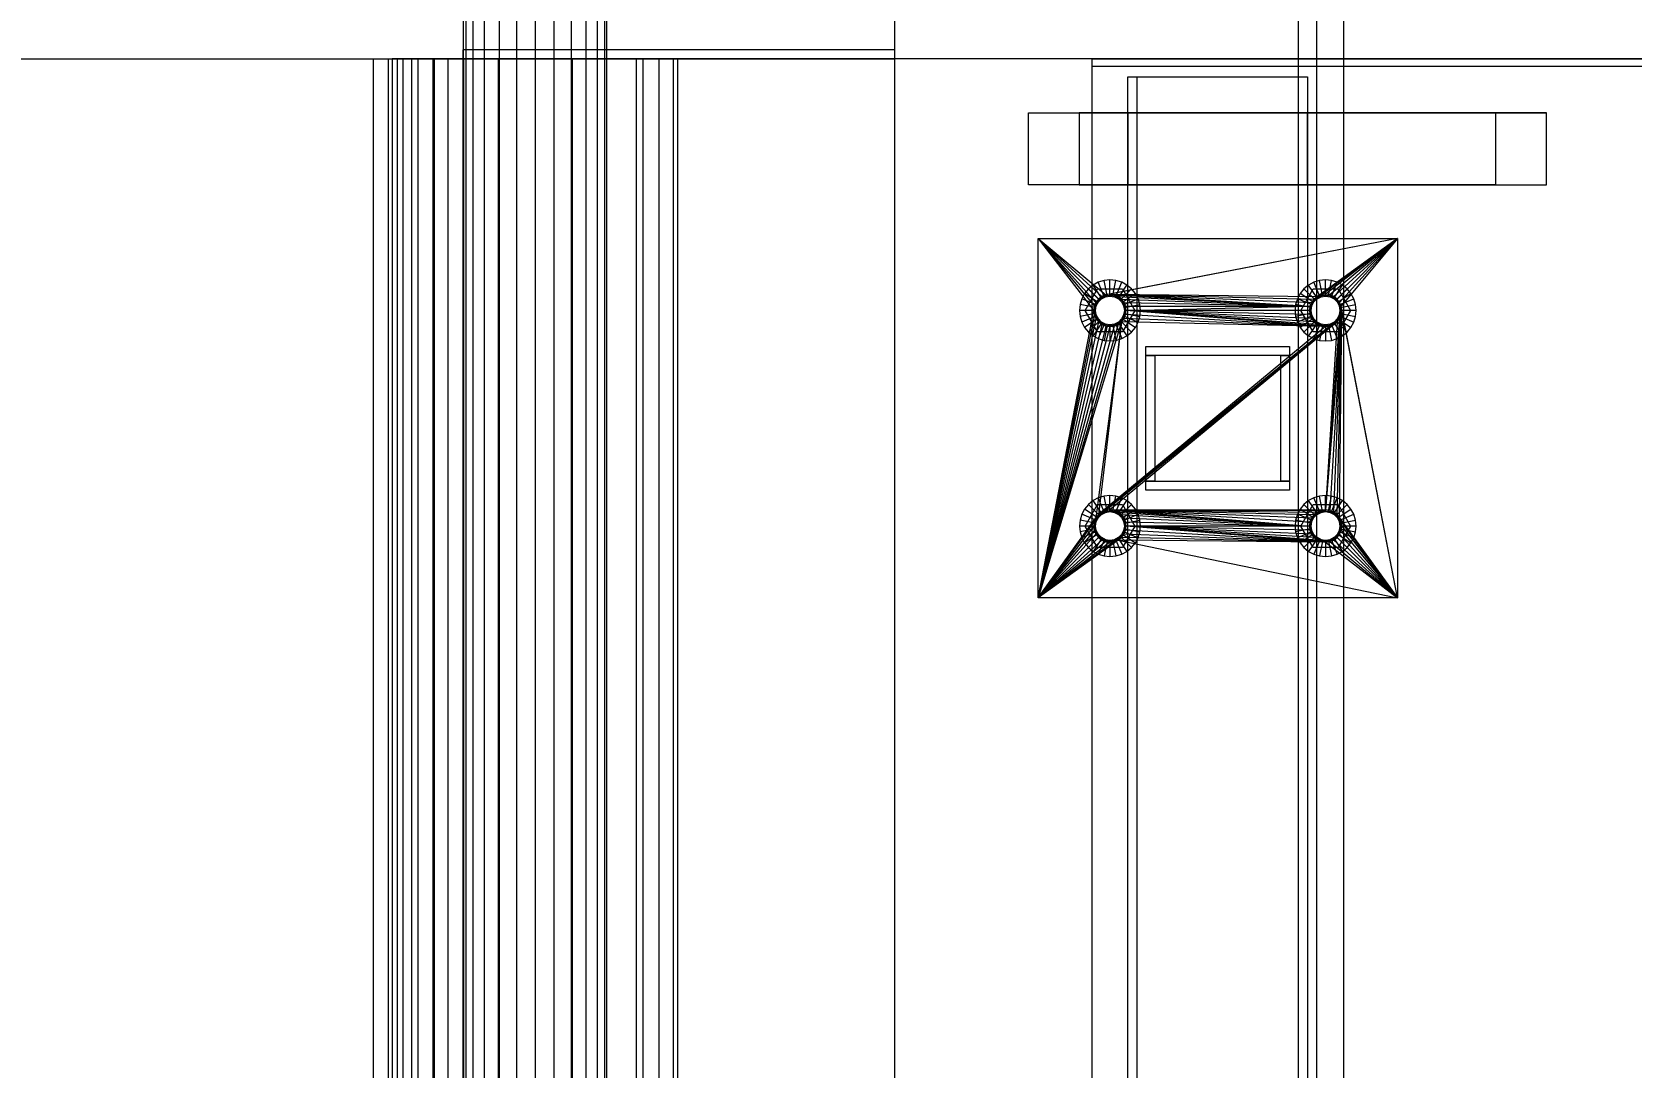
# Model space of a CAD drawing. Header units: millimetres. Extents: x -191664 to 191490, y -197311 to 10263.
# Drawn here: x 20375 to 21265, y -130011 to -129435 of the extents above; entities that cross this region are included whole.
import ezdxf

# ---------------------------------------------------------------- set-up
doc = ezdxf.new("R2010")
doc.units = ezdxf.units.MM
doc.layers.add('DET_secador_superior', color=7, linetype='Continuous', lineweight=0)
doc.layers.add('R15_COTAS_TRANSPORTE_P', color=1, linetype='Continuous', lineweight=0)
doc.dimstyles.new('PLANTA_20', dxfattribs={"dimtxt": 50, "dimasz": 30, "dimexe": 30, "dimexo": 16, "dimgap": 20, "dimtad": 1, "dimtih": 1, "dimtoh": 1, "dimdec": 1, "dimzin": 0, "dimdsep": 46, "dimcen": 0.09, "dimadec": 0, "dimazin": 0, "dimtfac": 1, "dimtdec": 4, "dimtofl": 0, "dimtmove": 0, "dimatfit": 3, "dimfxl": 1, "dimtolj": 1, "dimtzin": 0, "dimarcsym": 0})

# ---------------------------------------------------------------- blocks, each defined once
blk = doc.blocks.new('*D133')
at = {"layer": 'Defpoints', "color": 0, "transparency": 16777216}
for p in [(439.69, -194147.98), (217.89, -194406.09), (-500, -194490), (-500, -194490), (500, -194490)]:
    blk.add_point(p, dxfattribs=at)
at = {"layer": 'R15_COTAS_TRANSPORTE_P', "color": 0, "lineweight": -2, "transparency": 16777216}
blk.add_arc((-500, -194490), 722.77, 2.37834, 17.62166, dxfattribs=at)
at = {"layer": 'R15_COTAS_TRANSPORTE_P', "color": 0, "transparency": 16777216}
for points in [[(184.12, -194272.81), (193.59, -194269.58), (179.18, -194242.8)], [(227.15, -194459.9), (217.15, -194460.11), (222.77, -194490)]]:
    blk.add_solid(points, dxfattribs=at)

msp = doc.modelspace()

# ---------------------------------------------------------------- linework, layer by layer
at = {"layer": 'DET_secador_superior', "color": 9, "true_color": 0xb8c6c1}
for p, q in [((20854.71, -129300), (20854.71, -132100)), ((21079.71, -132075), (21079.71, -129325)), ((21079.71, -129450), (21079.71, -129325)), ((21089.71, -129325), (21089.71, -132075)), ((21104.71, -129325), (21104.71, -132075)), ((21104.71, -129325), (21104.71, -129450)), ((21104.71, -129450), (21079.71, -129450))]:
    msp.add_line(p, q, dxfattribs=at)
at = {"layer": 'DET_secador_superior', "color": 253, "true_color": 0xa4b0b5}
for p, q in [((20614.71, -129340), (20614.71, -132060)), ((20616.08, -129340), (20616.08, -132060)), ((20620.07, -129340), (20620.07, -132060)), ((20626.43, -129340), (20626.43, -132060)), ((20634.71, -129340), (20634.71, -132060)), ((20644.36, -129340), (20644.36, -132060)), ((20654.71, -129340), (20654.71, -132060)), ((20665.06, -129340), (20665.06, -132060)), ((20674.71, -129340), (20674.71, -132060)), ((20683, -129340), (20683, -132060)), ((20689.35, -129340), (20689.35, -132060)), ((20693.35, -129340), (20693.35, -132060)), ((20694.71, -132060), (20694.71, -129340)), ((20577.92, -129450), (20575.21, -129450)), ((20575.21, -129450), (20575.21, -131950)), ((20585.86, -129450), (20577.92, -129450)), ((20577.92, -129450), (20577.92, -131950)), ((20598.5, -129450), (20585.86, -129450)), ((20585.86, -129450), (20585.86, -131950)), ((20614.96, -129450), (20598.5, -129450)), ((20598.5, -129450), (20598.5, -131950)), ((20634.14, -129450), (20614.96, -129450)), ((20614.96, -129450), (20614.96, -131950)), ((20654.71, -129450), (20634.14, -129450)), ((20634.14, -129450), (20634.14, -131950)), ((20675.29, -129450), (20654.71, -129450)), ((20694.46, -129450), (20675.29, -129450)), ((20675.29, -129450), (20675.29, -131950)), ((20710.93, -129450), (20694.46, -129450)), ((20694.46, -129450), (20694.46, -131950)), ((20723.56, -129450), (20710.93, -129450)), ((20710.93, -129450), (20710.93, -131950)), ((20731.5, -129450), (20723.56, -129450)), ((20723.56, -129450), (20723.56, -131950)), ((20731.5, -129450), (20734.21, -129450)), ((20731.5, -129450), (20731.5, -131950)), ((20734.21, -131950), (20734.21, -129450))]:
    msp.add_line(p, q, dxfattribs=at)
at = {"layer": 'DET_secador_superior', "color": 252, "true_color": 0x7d929c}
for p, q in [((21079.71, -129450), (21079.71, -129425)), ((21104.71, -129425), (21104.71, -129450))]:
    msp.add_line(p, q, dxfattribs=at)
at = {"layer": 'DET_secador_superior', "color": 8, "true_color": 0x727f77}
for p, q in [((1554.71, -129450), (20654.71, -129450)), ((20654.71, -129450), (20654.71, -131950))]:
    msp.add_line(p, q, dxfattribs=at)
at = {"layer": 'DET_secador_superior', "color": 9, "true_color": 0xc7cdbf}
for p, q in [((20564.71, -131950), (20564.71, -129450)), ((20564.71, -129450), (20573.05, -129450)), ((20573.05, -131950), (20573.05, -129450)), ((20573.05, -129450), (20581.38, -129450)), ((20581.38, -131950), (20581.38, -129450)), ((20581.38, -129450), (20589.71, -129450)), ((20589.71, -131950), (20589.71, -129450)), ((20589.71, -129450), (20598.05, -129450)), ((20598.05, -131950), (20598.05, -129450)), ((20598.05, -129450), (20606.38, -129450)), ((20606.38, -131950), (20606.38, -129450)), ((20606.38, -129450), (20614.71, -129450))]:
    msp.add_line(p, q, dxfattribs=at)
at = {"layer": 'DET_secador_superior', "color": 253, "true_color": 0xa8b3b5}
for p, q in [((20854.71, -129445), (20614.71, -129445)), ((20614.71, -129450), (20614.71, -129445)), ((20614.71, -131950), (20614.71, -129450)), ((20614.71, -129450), (20854.71, -129450)), ((20854.71, -129450), (20714.71, -129450)), ((20714.71, -129450), (20714.71, -131950)), ((20964.71, -129450), (20714.71, -129450)), ((20854.71, -129445), (20854.71, -129450)), ((20854.71, -129450), (20854.71, -131950)), ((20964.71, -131950), (20964.71, -129450))]:
    msp.add_line(p, q, dxfattribs=at)
at = {"layer": 'DET_secador_superior', "color": 253, "true_color": 0x8d9da5}
for p, q in [((21465.47, -129450), (20964.71, -129450)), ((20964.71, -129450), (21462.64, -129450)), ((20964.71, -129454), (20964.71, -129450)), ((20964.71, -129454), (21469.71, -129454))]:
    msp.add_line(p, q, dxfattribs=at)
at = {"layer": 'DET_secador_superior', "color": 9, "true_color": 0xc6ccbd}
msp.add_line((21469.71, -129450), (20964.71, -129450), dxfattribs=at)
at = {"layer": 'DET_secador_superior', "color": 147, "true_color": 0x536c78}
for p, q in [((20984.71, -131940), (20984.71, -129460)), ((20984.71, -129460), (21084.71, -129460)), ((20984.71, -129460), (20989.71, -129460)), ((20989.71, -129460), (20989.71, -131940)), ((21079.71, -131940), (21079.71, -129460)), ((21079.71, -129460), (21084.71, -129460)), ((21084.71, -129460), (21084.71, -131940)), ((20929.36, -129480), (21189.36, -129480)), ((20929.36, -129520), (20929.36, -129480)), ((20929.36, -129480), (20957.64, -129480)), ((21217.64, -129480), (20957.64, -129480)), ((20957.64, -129480), (20957.64, -129520)), ((21189.36, -129480), (21189.36, -129520)), ((21189.36, -129480), (21217.64, -129480)), ((21217.64, -129520), (21217.64, -129480)), ((21189.36, -129520), (20929.36, -129520)), ((20957.64, -129520), (20929.36, -129520)), ((20957.64, -129520), (21217.64, -129520)), ((21189.36, -129520), (21217.64, -129520)), ((20994.71, -129615), (20994.71, -129610)), ((20994.71, -129610), (21074.71, -129610)), ((21074.71, -129610), (21074.71, -129615)), ((21074.71, -129615), (20994.71, -129615)), ((20994.71, -129685), (20994.71, -129615)), ((20994.71, -129615), (20999.71, -129615)), ((20999.71, -129615), (20999.71, -129685)), ((21069.71, -129685), (21069.71, -129615)), ((21069.71, -129615), (21074.71, -129615)), ((21074.71, -129615), (21074.71, -129685)), ((20994.71, -129690), (20994.71, -129685)), ((20994.71, -129685), (21074.71, -129685)), ((20999.71, -129685), (20994.71, -129685)), ((21074.71, -129685), (21069.71, -129685)), ((21074.71, -129685), (21074.71, -129690)), ((21074.71, -129690), (20994.71, -129690))]:
    msp.add_line(p, q, dxfattribs=at)
at = {"layer": 'DET_secador_superior', "color": 8, "true_color": 0x6e8590}
for p, q in [((20984.71, -129480), (21084.71, -129480)), ((20984.71, -129480), (20984.71, -129520)), ((21084.71, -129520), (21084.71, -129480)), ((20984.71, -129520), (21084.71, -129520))]:
    msp.add_line(p, q, dxfattribs=at)
at = {"layer": 'DET_secador_superior', "color": 252, "true_color": 0x788c96}
for p, q in [((20934.71, -129750), (20934.71, -129550)), ((20934.71, -129550), (20965.71, -129590)), ((20934.71, -129550), (20966.02, -129587.67)), ((20934.71, -129550), (20966.92, -129585.5)), ((20934.71, -129550), (20968.35, -129583.64)), ((20934.71, -129550), (20970.21, -129582.21)), ((20934.71, -129550), (20972.38, -129581.31)), ((20934.71, -129550), (21134.71, -129550)), ((21134.71, -129550), (20972.38, -129581.31)), ((21134.71, -129550), (20974.71, -129581)), ((21134.71, -129550), (21090.21, -129582.21)), ((21134.71, -129550), (21092.38, -129581.31)), ((21134.71, -129550), (21094.71, -129581)), ((21134.71, -129550), (21097.04, -129581.31)), ((21134.71, -129550), (21099.21, -129582.21)), ((21134.71, -129550), (21101.08, -129583.64)), ((21134.71, -129550), (21102.51, -129585.5)), ((21134.71, -129550), (21103.41, -129587.67)), ((21134.71, -129550), (21134.71, -129750)), ((20966.92, -129585.5), (20966.02, -129587.67)), ((20968.35, -129583.64), (20966.92, -129585.5)), ((20970.21, -129582.21), (20968.35, -129583.64)), ((20972.38, -129581.31), (20970.21, -129582.21)), ((20974.71, -129581), (20972.38, -129581.31)), ((20977.04, -129581.31), (20974.71, -129581)), ((20974.71, -129581), (21086.02, -129587.67)), ((20974.71, -129581), (21086.92, -129585.5)), ((20974.71, -129581), (21088.35, -129583.64)), ((20974.71, -129581), (21090.21, -129582.21)), ((20979.21, -129582.21), (20977.04, -129581.31)), ((20977.04, -129581.31), (21086.02, -129587.67)), ((20981.08, -129583.64), (20979.21, -129582.21)), ((20979.21, -129582.21), (21086.02, -129587.67)), ((20982.51, -129585.5), (20981.08, -129583.64)), ((20981.08, -129583.64), (21086.02, -129587.67)), ((20983.41, -129587.67), (20982.51, -129585.5)), ((20982.51, -129585.5), (21086.02, -129587.67)), ((21086.92, -129585.5), (21086.02, -129587.67)), ((21088.35, -129583.64), (21086.92, -129585.5)), ((21090.21, -129582.21), (21088.35, -129583.64)), ((21092.38, -129581.31), (21090.21, -129582.21)), ((21094.71, -129581), (21092.38, -129581.31)), ((21097.04, -129581.31), (21094.71, -129581)), ((21099.21, -129582.21), (21097.04, -129581.31)), ((21101.08, -129583.64), (21099.21, -129582.21)), ((21102.51, -129585.5), (21101.08, -129583.64)), ((21103.41, -129587.67), (21102.51, -129585.5)), ((20934.71, -129750), (20965.71, -129590)), ((20966.02, -129592.33), (20934.71, -129750)), ((20966.92, -129594.5), (20934.71, -129750)), ((20966.02, -129587.67), (20965.71, -129590)), ((20965.71, -129590), (20966.02, -129592.33)), ((20966.02, -129592.33), (20966.92, -129594.5)), ((20966.92, -129594.5), (20968.35, -129596.36)), ((20981.08, -129596.36), (20982.51, -129594.5)), ((20982.51, -129594.5), (20983.41, -129592.33)), ((21094.71, -129599), (20982.51, -129594.5)), ((20983.71, -129590), (20983.41, -129587.67)), ((20983.41, -129587.67), (21086.02, -129587.67)), ((20983.41, -129592.33), (20983.71, -129590)), ((21094.71, -129599), (20983.41, -129592.33)), ((20983.71, -129590), (21086.02, -129587.67)), ((21085.71, -129590), (20983.71, -129590)), ((21086.02, -129592.33), (20983.71, -129590)), ((21086.92, -129594.5), (20983.71, -129590)), ((21088.35, -129596.36), (20983.71, -129590)), ((21090.21, -129597.79), (20983.71, -129590)), ((21092.38, -129598.69), (20983.71, -129590)), ((21094.71, -129599), (20983.71, -129590)), ((21086.02, -129587.67), (21085.71, -129590)), ((21085.71, -129590), (21086.02, -129592.33)), ((21086.02, -129592.33), (21086.92, -129594.5)), ((21086.92, -129594.5), (21088.35, -129596.36)), ((21103.71, -129590), (21094.71, -129701)), ((21103.41, -129592.33), (21094.71, -129701)), ((21102.51, -129594.5), (21094.71, -129701)), ((21103.71, -129590), (21097.04, -129701.31)), ((21099.21, -129702.21), (21103.71, -129590)), ((21101.08, -129703.64), (21103.71, -129590)), ((21101.08, -129596.36), (21102.51, -129594.5)), ((21102.51, -129705.5), (21103.71, -129590)), ((21102.51, -129594.5), (21103.41, -129592.33)), ((21134.71, -129750), (21103.41, -129587.67)), ((21103.71, -129590), (21103.41, -129587.67)), ((21103.41, -129592.33), (21103.71, -129590)), ((21134.71, -129750), (21103.71, -129590)), ((20968.35, -129596.36), (20934.71, -129750)), ((20981.08, -129596.36), (20934.71, -129750)), ((20970.21, -129597.79), (20934.71, -129750)), ((20979.21, -129597.79), (20934.71, -129750)), ((20972.38, -129598.69), (20934.71, -129750)), ((20977.04, -129598.69), (20934.71, -129750)), ((20974.71, -129599), (20934.71, -129750)), ((20981.08, -129596.36), (20966.92, -129705.5)), ((20968.35, -129596.36), (20970.21, -129597.79)), ((20981.08, -129596.36), (20968.35, -129703.64)), ((21101.08, -129596.36), (20968.35, -129703.64)), ((21099.21, -129597.79), (20968.35, -129703.64)), ((21097.04, -129598.69), (20968.35, -129703.64)), ((21094.71, -129599), (20968.35, -129703.64)), ((21101.08, -129596.36), (20970.21, -129702.21)), ((20970.21, -129597.79), (20972.38, -129598.69)), ((21101.08, -129596.36), (20972.38, -129701.31)), ((20972.38, -129598.69), (20974.71, -129599)), ((21101.08, -129596.36), (20974.71, -129701)), ((20974.71, -129599), (20977.04, -129598.69)), ((20977.04, -129598.69), (20979.21, -129597.79)), ((20979.21, -129597.79), (20981.08, -129596.36)), ((21094.71, -129599), (20981.08, -129596.36)), ((21088.35, -129596.36), (21090.21, -129597.79)), ((21090.21, -129597.79), (21092.38, -129598.69)), ((21092.38, -129598.69), (21094.71, -129599)), ((21101.08, -129596.36), (21094.71, -129701)), ((21094.71, -129599), (21097.04, -129598.69)), ((21097.04, -129598.69), (21099.21, -129597.79)), ((21099.21, -129597.79), (21101.08, -129596.36)), ((20970.21, -129702.21), (20968.35, -129703.64)), ((20972.38, -129701.31), (20970.21, -129702.21)), ((20974.71, -129701), (20972.38, -129701.31)), ((20977.04, -129701.31), (20974.71, -129701)), ((20974.71, -129701), (21085.71, -129710)), ((20974.71, -129701), (21086.02, -129707.67)), ((20974.71, -129701), (21086.92, -129705.5)), ((20974.71, -129701), (21088.35, -129703.64)), ((20974.71, -129701), (21090.21, -129702.21)), ((20974.71, -129701), (21092.38, -129701.31)), ((20974.71, -129701), (21094.71, -129701)), ((20979.21, -129702.21), (20977.04, -129701.31)), ((20977.04, -129701.31), (21085.71, -129710)), ((20981.08, -129703.64), (20979.21, -129702.21)), ((20979.21, -129702.21), (21085.71, -129710)), ((21090.21, -129702.21), (21088.35, -129703.64)), ((21092.38, -129701.31), (21090.21, -129702.21)), ((21094.71, -129701), (21092.38, -129701.31)), ((21097.04, -129701.31), (21094.71, -129701)), ((21099.21, -129702.21), (21097.04, -129701.31)), ((21101.08, -129703.64), (21099.21, -129702.21)), ((20934.71, -129750), (20966.92, -129705.5)), ((20934.71, -129750), (20966.02, -129707.67)), ((20965.71, -129710), (20934.71, -129750)), ((20966.02, -129707.67), (20965.71, -129710)), ((20965.71, -129710), (20966.02, -129712.33)), ((20966.92, -129705.5), (20966.02, -129707.67)), ((20968.35, -129703.64), (20966.92, -129705.5)), ((20982.51, -129705.5), (20981.08, -129703.64)), ((20981.08, -129703.64), (21085.71, -129710)), ((20983.41, -129707.67), (20982.51, -129705.5)), ((20982.51, -129705.5), (21085.71, -129710)), ((20983.71, -129710), (20983.41, -129707.67)), ((20983.41, -129707.67), (21085.71, -129710)), ((20983.41, -129712.33), (20983.71, -129710)), ((21085.71, -129710), (20983.71, -129710)), ((21086.02, -129712.33), (20983.71, -129710)), ((21086.92, -129714.5), (20983.71, -129710)), ((21088.35, -129716.36), (20983.71, -129710)), ((21090.21, -129717.79), (20983.71, -129710)), ((21092.38, -129718.69), (20983.71, -129710)), ((21094.71, -129719), (20983.71, -129710)), ((21086.02, -129707.67), (21085.71, -129710)), ((21085.71, -129710), (21086.02, -129712.33)), ((21086.92, -129705.5), (21086.02, -129707.67)), ((21088.35, -129703.64), (21086.92, -129705.5)), ((21102.51, -129705.5), (21101.08, -129703.64)), ((21103.41, -129707.67), (21102.51, -129705.5)), ((21102.51, -129705.5), (21134.71, -129750)), ((21103.71, -129710), (21103.41, -129707.67)), ((21103.41, -129707.67), (21134.71, -129750)), ((21103.41, -129712.33), (21103.71, -129710)), ((21103.71, -129710), (21134.71, -129750)), ((20966.02, -129712.33), (20934.71, -129750)), ((20966.92, -129714.5), (20934.71, -129750)), ((20968.35, -129716.36), (20934.71, -129750)), ((20970.21, -129717.79), (20934.71, -129750)), ((20979.21, -129717.79), (20934.71, -129750)), ((20972.38, -129718.69), (20934.71, -129750)), ((20977.04, -129718.69), (20934.71, -129750)), ((20974.71, -129719), (20934.71, -129750)), ((20966.02, -129712.33), (20966.92, -129714.5)), ((20966.92, -129714.5), (20968.35, -129716.36)), ((20968.35, -129716.36), (20970.21, -129717.79)), ((20970.21, -129717.79), (20972.38, -129718.69)), ((20972.38, -129718.69), (20974.71, -129719)), ((20974.71, -129719), (20977.04, -129718.69)), ((20977.04, -129718.69), (20979.21, -129717.79)), ((20979.21, -129717.79), (20981.08, -129716.36)), ((20979.21, -129717.79), (21134.71, -129750)), ((21094.71, -129719), (20979.21, -129717.79)), ((20981.08, -129716.36), (20982.51, -129714.5)), ((21094.71, -129719), (20981.08, -129716.36)), ((20982.51, -129714.5), (20983.41, -129712.33)), ((21094.71, -129719), (20982.51, -129714.5)), ((21094.71, -129719), (20983.41, -129712.33)), ((21086.02, -129712.33), (21086.92, -129714.5)), ((21086.92, -129714.5), (21088.35, -129716.36)), ((21088.35, -129716.36), (21090.21, -129717.79)), ((21090.21, -129717.79), (21092.38, -129718.69)), ((21092.38, -129718.69), (21094.71, -129719)), ((21094.71, -129719), (21097.04, -129718.69)), ((21094.71, -129719), (21134.71, -129750)), ((21097.04, -129718.69), (21099.21, -129717.79)), ((21097.04, -129718.69), (21134.71, -129750)), ((21099.21, -129717.79), (21101.08, -129716.36)), ((21099.21, -129717.79), (21134.71, -129750)), ((21101.08, -129716.36), (21102.51, -129714.5)), ((21101.08, -129716.36), (21134.71, -129750)), ((21102.51, -129714.5), (21103.41, -129712.33)), ((21102.51, -129714.5), (21134.71, -129750)), ((21103.41, -129712.33), (21134.71, -129750)), ((21134.71, -129750), (20934.71, -129750))]:
    msp.add_line(p, q, dxfattribs=at)
at = {"layer": 'DET_secador_superior', "color": 9, "true_color": 0xb6c0c4}
for p, q in [((20962.69, -129577.98), (20960.58, -129580.56)), ((20960.86, -129590), (20967.79, -129578.01)), ((20965.27, -129575.87), (20962.69, -129577.98)), ((20968.7, -129583.99), (20962.69, -129577.98)), ((20968.21, -129574.29), (20965.27, -129575.87)), ((20969.99, -129582.93), (20965.27, -129575.87)), ((20967.79, -129578.01), (20981.64, -129578.01)), ((20971.4, -129573.33), (20968.21, -129574.29)), ((20971.46, -129582.15), (20968.21, -129574.29)), ((20974.71, -129573), (20971.4, -129573.33)), ((20973.05, -129581.66), (20971.4, -129573.33)), ((20978.03, -129573.33), (20974.71, -129573)), ((20974.71, -129581.5), (20974.71, -129573)), ((20976.37, -129581.66), (20978.03, -129573.33)), ((20977.96, -129582.15), (20981.22, -129574.29)), ((20981.22, -129574.29), (20978.03, -129573.33)), ((20979.43, -129582.93), (20984.16, -129575.87)), ((20980.72, -129583.99), (20986.73, -129577.98)), ((20984.16, -129575.87), (20981.22, -129574.29)), ((20981.64, -129578.01), (20988.56, -129590)), ((20986.73, -129577.98), (20984.16, -129575.87)), ((20988.85, -129580.56), (20986.73, -129577.98)), ((21082.69, -129577.98), (21080.58, -129580.56)), ((21080.86, -129590), (21087.79, -129578.01)), ((21085.27, -129575.87), (21082.69, -129577.98)), ((21088.7, -129583.99), (21082.69, -129577.98)), ((21088.21, -129574.29), (21085.27, -129575.87)), ((21089.99, -129582.93), (21085.27, -129575.87)), ((21087.79, -129578.01), (21101.64, -129578.01)), ((21091.4, -129573.33), (21088.21, -129574.29)), ((21091.46, -129582.15), (21088.21, -129574.29)), ((21094.71, -129573), (21091.4, -129573.33)), ((21093.05, -129581.66), (21091.4, -129573.33)), ((21098.03, -129573.33), (21094.71, -129573)), ((21094.71, -129581.5), (21094.71, -129573)), ((21096.37, -129581.66), (21098.03, -129573.33)), ((21097.96, -129582.15), (21101.22, -129574.29)), ((21101.22, -129574.29), (21098.03, -129573.33)), ((21099.43, -129582.93), (21104.16, -129575.87)), ((21100.72, -129583.99), (21106.73, -129577.98)), ((21104.16, -129575.87), (21101.22, -129574.29)), ((21101.64, -129578.01), (21108.56, -129590)), ((21106.73, -129577.98), (21104.16, -129575.87)), ((21108.85, -129580.56), (21106.73, -129577.98)), ((20958.04, -129586.68), (20957.71, -129590)), ((20959.01, -129583.49), (20958.04, -129586.68)), ((20966.38, -129588.34), (20958.04, -129586.68)), ((20960.58, -129580.56), (20959.01, -129583.49)), ((20966.86, -129586.75), (20959.01, -129583.49)), ((20967.64, -129585.28), (20960.58, -129580.56)), ((20966.38, -129588.34), (20966.86, -129586.75)), ((20966.86, -129586.75), (20967.64, -129585.28)), ((20967.64, -129585.28), (20968.7, -129583.99)), ((20968.7, -129583.99), (20969.99, -129582.93)), ((20969.99, -129582.93), (20971.46, -129582.15)), ((20971.46, -129582.15), (20973.05, -129581.66)), ((20973.05, -129581.66), (20974.71, -129581.5)), ((20974.71, -129581.5), (20976.37, -129581.66)), ((20976.37, -129581.66), (20977.96, -129582.15)), ((20977.96, -129582.15), (20979.43, -129582.93)), ((20979.43, -129582.93), (20980.72, -129583.99)), ((20980.72, -129583.99), (20981.78, -129585.28)), ((20981.78, -129585.28), (20988.85, -129580.56)), ((20981.78, -129585.28), (20982.57, -129586.75)), ((20982.57, -129586.75), (20990.42, -129583.49)), ((20982.57, -129586.75), (20983.05, -129588.34)), ((20983.05, -129588.34), (20991.39, -129586.68)), ((20990.42, -129583.49), (20988.85, -129580.56)), ((20991.39, -129586.68), (20990.42, -129583.49)), ((20991.71, -129590), (20991.39, -129586.68)), ((21078.04, -129586.68), (21077.71, -129590)), ((21079.01, -129583.49), (21078.04, -129586.68)), ((21086.38, -129588.34), (21078.04, -129586.68)), ((21080.58, -129580.56), (21079.01, -129583.49)), ((21086.86, -129586.75), (21079.01, -129583.49)), ((21087.64, -129585.28), (21080.58, -129580.56)), ((21086.38, -129588.34), (21086.86, -129586.75)), ((21086.86, -129586.75), (21087.64, -129585.28)), ((21087.64, -129585.28), (21088.7, -129583.99)), ((21088.7, -129583.99), (21089.99, -129582.93)), ((21089.99, -129582.93), (21091.46, -129582.15)), ((21091.46, -129582.15), (21093.05, -129581.66)), ((21093.05, -129581.66), (21094.71, -129581.5)), ((21094.71, -129581.5), (21096.37, -129581.66)), ((21096.37, -129581.66), (21097.96, -129582.15)), ((21097.96, -129582.15), (21099.43, -129582.93)), ((21099.43, -129582.93), (21100.72, -129583.99)), ((21100.72, -129583.99), (21101.78, -129585.28)), ((21101.78, -129585.28), (21108.85, -129580.56)), ((21101.78, -129585.28), (21102.57, -129586.75)), ((21102.57, -129586.75), (21110.42, -129583.49)), ((21102.57, -129586.75), (21103.05, -129588.34)), ((21103.05, -129588.34), (21111.39, -129586.68)), ((21110.42, -129583.49), (21108.85, -129580.56)), ((21111.39, -129586.68), (21110.42, -129583.49)), ((21111.71, -129590), (21111.39, -129586.68)), ((20966.21, -129590), (20957.71, -129590)), ((20957.71, -129590), (20958.04, -129593.32)), ((20966.38, -129591.66), (20958.04, -129593.32)), ((20958.04, -129593.32), (20959.01, -129596.51)), ((20966.86, -129593.25), (20959.01, -129596.51)), ((20967.64, -129594.72), (20960.58, -129599.44)), ((20967.79, -129601.99), (20960.86, -129590)), ((20968.7, -129596.01), (20962.69, -129602.02)), ((20966.21, -129590), (20966.38, -129588.34)), ((20966.38, -129591.66), (20966.21, -129590)), ((20966.86, -129593.25), (20966.38, -129591.66)), ((20967.64, -129594.72), (20966.86, -129593.25)), ((20968.7, -129596.01), (20967.64, -129594.72)), ((20969.99, -129597.07), (20968.7, -129596.01)), ((20980.72, -129596.01), (20979.43, -129597.07)), ((20981.78, -129594.72), (20980.72, -129596.01)), ((20980.72, -129596.01), (20986.73, -129602.02)), ((20988.56, -129590), (20981.64, -129601.99)), ((20982.57, -129593.25), (20981.78, -129594.72)), ((20981.78, -129594.72), (20988.85, -129599.44)), ((20983.05, -129591.66), (20982.57, -129593.25)), ((20982.57, -129593.25), (20990.42, -129596.51)), ((20983.05, -129588.34), (20983.21, -129590)), ((20983.21, -129590), (20983.05, -129591.66)), ((20983.05, -129591.66), (20991.39, -129593.32)), ((20991.71, -129590), (20983.21, -129590)), ((20990.42, -129596.51), (20991.39, -129593.32)), ((20991.39, -129593.32), (20991.71, -129590)), ((21086.21, -129590), (21077.71, -129590)), ((21077.71, -129590), (21078.04, -129593.32)), ((21086.38, -129591.66), (21078.04, -129593.32)), ((21078.04, -129593.32), (21079.01, -129596.51)), ((21086.86, -129593.25), (21079.01, -129596.51)), ((21087.64, -129594.72), (21080.58, -129599.44)), ((21087.79, -129601.99), (21080.86, -129590)), ((21088.7, -129596.01), (21082.69, -129602.02)), ((21086.21, -129590), (21086.38, -129588.34)), ((21086.38, -129591.66), (21086.21, -129590)), ((21086.86, -129593.25), (21086.38, -129591.66)), ((21087.64, -129594.72), (21086.86, -129593.25)), ((21088.7, -129596.01), (21087.64, -129594.72)), ((21089.99, -129597.07), (21088.7, -129596.01)), ((21100.72, -129596.01), (21099.43, -129597.07)), ((21101.78, -129594.72), (21100.72, -129596.01)), ((21100.72, -129596.01), (21106.73, -129602.02)), ((21108.56, -129590), (21101.64, -129601.99)), ((21102.57, -129593.25), (21101.78, -129594.72)), ((21101.78, -129594.72), (21108.85, -129599.44)), ((21103.05, -129591.66), (21102.57, -129593.25)), ((21102.57, -129593.25), (21110.42, -129596.51)), ((21103.05, -129588.34), (21103.21, -129590)), ((21103.21, -129590), (21103.05, -129591.66)), ((21103.05, -129591.66), (21111.39, -129593.32)), ((21111.71, -129590), (21103.21, -129590)), ((21110.42, -129596.51), (21111.39, -129593.32)), ((21111.39, -129593.32), (21111.71, -129590)), ((20959.01, -129596.51), (20960.58, -129599.44)), ((20960.58, -129599.44), (20962.69, -129602.02)), ((20962.69, -129602.02), (20965.27, -129604.13)), ((20969.99, -129597.07), (20965.27, -129604.13)), ((20965.27, -129604.13), (20968.21, -129605.71)), ((20981.64, -129601.99), (20967.79, -129601.99)), ((20971.46, -129597.85), (20968.21, -129605.71)), ((20971.46, -129597.85), (20969.99, -129597.07)), ((20973.05, -129598.34), (20971.4, -129606.67)), ((20973.05, -129598.34), (20971.46, -129597.85)), ((20974.71, -129598.5), (20973.05, -129598.34)), ((20976.37, -129598.34), (20974.71, -129598.5)), ((20974.71, -129598.5), (20974.71, -129607)), ((20977.96, -129597.85), (20976.37, -129598.34)), ((20976.37, -129598.34), (20978.03, -129606.67)), ((20979.43, -129597.07), (20977.96, -129597.85)), ((20977.96, -129597.85), (20981.22, -129605.71)), ((20979.43, -129597.07), (20984.16, -129604.13)), ((20981.22, -129605.71), (20984.16, -129604.13)), ((20984.16, -129604.13), (20986.73, -129602.02)), ((20986.73, -129602.02), (20988.85, -129599.44)), ((20988.85, -129599.44), (20990.42, -129596.51)), ((21079.01, -129596.51), (21080.58, -129599.44)), ((21080.58, -129599.44), (21082.69, -129602.02)), ((21082.69, -129602.02), (21085.27, -129604.13)), ((21089.99, -129597.07), (21085.27, -129604.13)), ((21085.27, -129604.13), (21088.21, -129605.71)), ((21101.64, -129601.99), (21087.79, -129601.99)), ((21091.46, -129597.85), (21088.21, -129605.71)), ((21091.46, -129597.85), (21089.99, -129597.07)), ((21093.05, -129598.34), (21091.4, -129606.67)), ((21093.05, -129598.34), (21091.46, -129597.85)), ((21094.71, -129598.5), (21093.05, -129598.34)), ((21096.37, -129598.34), (21094.71, -129598.5)), ((21094.71, -129598.5), (21094.71, -129607)), ((21097.96, -129597.85), (21096.37, -129598.34)), ((21096.37, -129598.34), (21098.03, -129606.67)), ((21099.43, -129597.07), (21097.96, -129597.85)), ((21097.96, -129597.85), (21101.22, -129605.71)), ((21099.43, -129597.07), (21104.16, -129604.13)), ((21101.22, -129605.71), (21104.16, -129604.13)), ((21104.16, -129604.13), (21106.73, -129602.02)), ((21106.73, -129602.02), (21108.85, -129599.44)), ((21108.85, -129599.44), (21110.42, -129596.51)), ((20968.21, -129605.71), (20971.4, -129606.67)), ((20971.4, -129606.67), (20974.71, -129607)), ((20974.71, -129607), (20978.03, -129606.67)), ((20978.03, -129606.67), (20981.22, -129605.71)), ((21088.21, -129605.71), (21091.4, -129606.67)), ((21091.4, -129606.67), (21094.71, -129607)), ((21094.71, -129607), (21098.03, -129606.67)), ((21098.03, -129606.67), (21101.22, -129605.71)), ((20971.4, -129693.33), (20968.21, -129694.29)), ((20974.71, -129693), (20971.4, -129693.33)), ((20973.05, -129701.66), (20971.4, -129693.33)), ((20978.03, -129693.33), (20974.71, -129693)), ((20974.71, -129701.5), (20974.71, -129693)), ((20976.37, -129701.66), (20978.03, -129693.33)), ((20981.22, -129694.29), (20978.03, -129693.33)), ((21091.4, -129693.33), (21088.21, -129694.29)), ((21094.71, -129693), (21091.4, -129693.33)), ((21093.05, -129701.66), (21091.4, -129693.33)), ((21098.03, -129693.33), (21094.71, -129693)), ((21094.71, -129701.5), (21094.71, -129693)), ((21096.37, -129701.66), (21098.03, -129693.33)), ((21101.22, -129694.29), (21098.03, -129693.33)), ((20960.58, -129700.56), (20959.01, -129703.49)), ((20962.69, -129697.98), (20960.58, -129700.56)), ((20967.64, -129705.28), (20960.58, -129700.56)), ((20960.86, -129710), (20967.79, -129698.01)), ((20965.27, -129695.87), (20962.69, -129697.98)), ((20968.7, -129703.99), (20962.69, -129697.98)), ((20968.21, -129694.29), (20965.27, -129695.87)), ((20969.99, -129702.93), (20965.27, -129695.87)), ((20967.79, -129698.01), (20981.64, -129698.01)), ((20971.46, -129702.15), (20968.21, -129694.29)), ((20968.7, -129703.99), (20969.99, -129702.93)), ((20969.99, -129702.93), (20971.46, -129702.15)), ((20971.46, -129702.15), (20973.05, -129701.66)), ((20973.05, -129701.66), (20974.71, -129701.5)), ((20974.71, -129701.5), (20976.37, -129701.66)), ((20976.37, -129701.66), (20977.96, -129702.15)), ((20977.96, -129702.15), (20981.22, -129694.29)), ((20977.96, -129702.15), (20979.43, -129702.93)), ((20979.43, -129702.93), (20984.16, -129695.87)), ((20979.43, -129702.93), (20980.72, -129703.99)), ((20980.72, -129703.99), (20986.73, -129697.98)), ((20984.16, -129695.87), (20981.22, -129694.29)), ((20981.64, -129698.01), (20988.56, -129710)), ((20981.78, -129705.28), (20988.85, -129700.56)), ((20986.73, -129697.98), (20984.16, -129695.87)), ((20988.85, -129700.56), (20986.73, -129697.98)), ((20990.42, -129703.49), (20988.85, -129700.56)), ((21080.58, -129700.56), (21079.01, -129703.49)), ((21082.69, -129697.98), (21080.58, -129700.56)), ((21087.64, -129705.28), (21080.58, -129700.56)), ((21080.86, -129710), (21087.79, -129698.01)), ((21085.27, -129695.87), (21082.69, -129697.98)), ((21088.7, -129703.99), (21082.69, -129697.98)), ((21088.21, -129694.29), (21085.27, -129695.87)), ((21089.99, -129702.93), (21085.27, -129695.87)), ((21087.79, -129698.01), (21101.64, -129698.01)), ((21091.46, -129702.15), (21088.21, -129694.29)), ((21088.7, -129703.99), (21089.99, -129702.93)), ((21089.99, -129702.93), (21091.46, -129702.15)), ((21091.46, -129702.15), (21093.05, -129701.66)), ((21093.05, -129701.66), (21094.71, -129701.5)), ((21094.71, -129701.5), (21096.37, -129701.66)), ((21096.37, -129701.66), (21097.96, -129702.15)), ((21097.96, -129702.15), (21101.22, -129694.29)), ((21097.96, -129702.15), (21099.43, -129702.93)), ((21099.43, -129702.93), (21104.16, -129695.87)), ((21099.43, -129702.93), (21100.72, -129703.99)), ((21100.72, -129703.99), (21106.73, -129697.98)), ((21104.16, -129695.87), (21101.22, -129694.29)), ((21101.64, -129698.01), (21108.56, -129710)), ((21101.78, -129705.28), (21108.85, -129700.56)), ((21106.73, -129697.98), (21104.16, -129695.87)), ((21108.85, -129700.56), (21106.73, -129697.98)), ((21110.42, -129703.49), (21108.85, -129700.56)), ((20958.04, -129706.68), (20957.71, -129710)), ((20966.21, -129710), (20957.71, -129710)), ((20957.71, -129710), (20958.04, -129713.32)), ((20959.01, -129703.49), (20958.04, -129706.68)), ((20966.38, -129708.34), (20958.04, -129706.68)), ((20966.38, -129711.66), (20958.04, -129713.32)), ((20966.86, -129706.75), (20959.01, -129703.49)), ((20967.79, -129721.99), (20960.86, -129710)), ((20966.21, -129710), (20966.38, -129708.34)), ((20966.38, -129711.66), (20966.21, -129710)), ((20966.38, -129708.34), (20966.86, -129706.75)), ((20966.86, -129713.25), (20966.38, -129711.66)), ((20966.86, -129706.75), (20967.64, -129705.28)), ((20967.64, -129705.28), (20968.7, -129703.99)), ((20980.72, -129703.99), (20981.78, -129705.28)), ((20988.56, -129710), (20981.64, -129721.99)), ((20981.78, -129705.28), (20982.57, -129706.75)), ((20982.57, -129706.75), (20990.42, -129703.49)), ((20982.57, -129706.75), (20983.05, -129708.34)), ((20983.05, -129711.66), (20982.57, -129713.25)), ((20983.05, -129708.34), (20991.39, -129706.68)), ((20983.05, -129708.34), (20983.21, -129710)), ((20983.21, -129710), (20983.05, -129711.66)), ((20983.05, -129711.66), (20991.39, -129713.32)), ((20991.71, -129710), (20983.21, -129710)), ((20991.39, -129706.68), (20990.42, -129703.49)), ((20991.71, -129710), (20991.39, -129706.68)), ((20991.39, -129713.32), (20991.71, -129710)), ((21078.04, -129706.68), (21077.71, -129710)), ((21086.21, -129710), (21077.71, -129710)), ((21077.71, -129710), (21078.04, -129713.32)), ((21079.01, -129703.49), (21078.04, -129706.68)), ((21086.38, -129708.34), (21078.04, -129706.68)), ((21086.38, -129711.66), (21078.04, -129713.32)), ((21086.86, -129706.75), (21079.01, -129703.49)), ((21087.79, -129721.99), (21080.86, -129710)), ((21086.21, -129710), (21086.38, -129708.34)), ((21086.38, -129711.66), (21086.21, -129710)), ((21086.38, -129708.34), (21086.86, -129706.75)), ((21086.86, -129713.25), (21086.38, -129711.66)), ((21086.86, -129706.75), (21087.64, -129705.28)), ((21087.64, -129705.28), (21088.7, -129703.99)), ((21100.72, -129703.99), (21101.78, -129705.28)), ((21108.56, -129710), (21101.64, -129721.99)), ((21101.78, -129705.28), (21102.57, -129706.75)), ((21102.57, -129706.75), (21110.42, -129703.49)), ((21102.57, -129706.75), (21103.05, -129708.34)), ((21103.05, -129711.66), (21102.57, -129713.25)), ((21103.05, -129708.34), (21111.39, -129706.68)), ((21103.05, -129708.34), (21103.21, -129710)), ((21103.21, -129710), (21103.05, -129711.66)), ((21103.05, -129711.66), (21111.39, -129713.32)), ((21111.71, -129710), (21103.21, -129710)), ((21111.39, -129706.68), (21110.42, -129703.49)), ((21111.71, -129710), (21111.39, -129706.68)), ((21111.39, -129713.32), (21111.71, -129710)), ((20958.04, -129713.32), (20959.01, -129716.51)), ((20966.86, -129713.25), (20959.01, -129716.51)), ((20959.01, -129716.51), (20960.58, -129719.44)), ((20967.64, -129714.72), (20960.58, -129719.44)), ((20960.58, -129719.44), (20962.69, -129722.02)), ((20968.7, -129716.01), (20962.69, -129722.02)), ((20969.99, -129717.07), (20965.27, -129724.13)), ((20967.64, -129714.72), (20966.86, -129713.25)), ((20968.7, -129716.01), (20967.64, -129714.72)), ((20971.46, -129717.85), (20968.21, -129725.71)), ((20969.99, -129717.07), (20968.7, -129716.01)), ((20971.46, -129717.85), (20969.99, -129717.07)), ((20973.05, -129718.34), (20971.4, -129726.67)), ((20973.05, -129718.34), (20971.46, -129717.85)), ((20974.71, -129718.5), (20973.05, -129718.34)), ((20976.37, -129718.34), (20974.71, -129718.5)), ((20974.71, -129718.5), (20974.71, -129727)), ((20977.96, -129717.85), (20976.37, -129718.34)), ((20976.37, -129718.34), (20978.03, -129726.67)), ((20979.43, -129717.07), (20977.96, -129717.85)), ((20977.96, -129717.85), (20981.22, -129725.71)), ((20980.72, -129716.01), (20979.43, -129717.07)), ((20979.43, -129717.07), (20984.16, -129724.13)), ((20981.78, -129714.72), (20980.72, -129716.01)), ((20980.72, -129716.01), (20986.73, -129722.02)), ((20982.57, -129713.25), (20981.78, -129714.72)), ((20981.78, -129714.72), (20988.85, -129719.44)), ((20982.57, -129713.25), (20990.42, -129716.51)), ((20986.73, -129722.02), (20988.85, -129719.44)), ((20988.85, -129719.44), (20990.42, -129716.51)), ((20990.42, -129716.51), (20991.39, -129713.32)), ((21078.04, -129713.32), (21079.01, -129716.51)), ((21086.86, -129713.25), (21079.01, -129716.51)), ((21079.01, -129716.51), (21080.58, -129719.44)), ((21087.64, -129714.72), (21080.58, -129719.44)), ((21080.58, -129719.44), (21082.69, -129722.02)), ((21088.7, -129716.01), (21082.69, -129722.02)), ((21089.99, -129717.07), (21085.27, -129724.13)), ((21087.64, -129714.72), (21086.86, -129713.25)), ((21088.7, -129716.01), (21087.64, -129714.72)), ((21091.46, -129717.85), (21088.21, -129725.71)), ((21089.99, -129717.07), (21088.7, -129716.01)), ((21091.46, -129717.85), (21089.99, -129717.07)), ((21093.05, -129718.34), (21091.4, -129726.67)), ((21093.05, -129718.34), (21091.46, -129717.85)), ((21094.71, -129718.5), (21093.05, -129718.34)), ((21096.37, -129718.34), (21094.71, -129718.5)), ((21094.71, -129718.5), (21094.71, -129727)), ((21097.96, -129717.85), (21096.37, -129718.34)), ((21096.37, -129718.34), (21098.03, -129726.67)), ((21099.43, -129717.07), (21097.96, -129717.85)), ((21097.96, -129717.85), (21101.22, -129725.71)), ((21100.72, -129716.01), (21099.43, -129717.07)), ((21099.43, -129717.07), (21104.16, -129724.13)), ((21101.78, -129714.72), (21100.72, -129716.01)), ((21100.72, -129716.01), (21106.73, -129722.02)), ((21102.57, -129713.25), (21101.78, -129714.72)), ((21101.78, -129714.72), (21108.85, -129719.44)), ((21102.57, -129713.25), (21110.42, -129716.51)), ((21106.73, -129722.02), (21108.85, -129719.44)), ((21108.85, -129719.44), (21110.42, -129716.51)), ((21110.42, -129716.51), (21111.39, -129713.32)), ((20962.69, -129722.02), (20965.27, -129724.13)), ((20965.27, -129724.13), (20968.21, -129725.71)), ((20981.64, -129721.99), (20967.79, -129721.99)), ((20968.21, -129725.71), (20971.4, -129726.67)), ((20971.4, -129726.67), (20974.71, -129727)), ((20974.71, -129727), (20978.03, -129726.67)), ((20978.03, -129726.67), (20981.22, -129725.71)), ((20981.22, -129725.71), (20984.16, -129724.13)), ((20984.16, -129724.13), (20986.73, -129722.02)), ((21082.69, -129722.02), (21085.27, -129724.13)), ((21085.27, -129724.13), (21088.21, -129725.71)), ((21101.64, -129721.99), (21087.79, -129721.99)), ((21088.21, -129725.71), (21091.4, -129726.67)), ((21091.4, -129726.67), (21094.71, -129727)), ((21094.71, -129727), (21098.03, -129726.67)), ((21098.03, -129726.67), (21101.22, -129725.71)), ((21101.22, -129725.71), (21104.16, -129724.13)), ((21104.16, -129724.13), (21106.73, -129722.02))]:
    msp.add_line(p, q, dxfattribs=at)
at = {"layer": 'DET_secador_superior', "color": 9, "true_color": 0xaeb9be}
for p, q in [((20967.1, -129587.53), (20968.24, -129585.3)), ((20968.24, -129585.3), (20970.01, -129583.53)), ((20970.01, -129583.53), (20972.24, -129582.39)), ((20972.24, -129582.39), (20974.71, -129582)), ((20974.71, -129582), (20977.18, -129582.39)), ((20977.18, -129582.39), (20979.41, -129583.53)), ((20979.41, -129583.53), (20981.18, -129585.3)), ((20981.18, -129585.3), (20982.32, -129587.53)), ((21087.1, -129587.53), (21088.24, -129585.3)), ((21088.24, -129585.3), (21090.01, -129583.53)), ((21090.01, -129583.53), (21092.24, -129582.39)), ((21092.24, -129582.39), (21094.71, -129582)), ((21094.71, -129582), (21097.18, -129582.39)), ((21097.18, -129582.39), (21099.41, -129583.53)), ((21099.41, -129583.53), (21101.18, -129585.3)), ((21101.18, -129585.3), (21102.32, -129587.53)), ((20966.71, -129590), (20967.1, -129587.53)), ((20967.1, -129592.47), (20966.71, -129590)), ((20968.24, -129594.7), (20967.1, -129592.47)), ((20970.01, -129596.47), (20968.24, -129594.7)), ((20981.18, -129594.7), (20979.41, -129596.47)), ((20982.32, -129592.47), (20981.18, -129594.7)), ((20982.32, -129587.53), (20982.71, -129590)), ((20982.71, -129590), (20982.32, -129592.47)), ((21086.71, -129590), (21087.1, -129587.53)), ((21087.1, -129592.47), (21086.71, -129590)), ((21088.24, -129594.7), (21087.1, -129592.47)), ((21090.01, -129596.47), (21088.24, -129594.7)), ((21101.18, -129594.7), (21099.41, -129596.47)), ((21102.32, -129592.47), (21101.18, -129594.7)), ((21102.32, -129587.53), (21102.71, -129590)), ((21102.71, -129590), (21102.32, -129592.47)), ((20972.24, -129597.61), (20970.01, -129596.47)), ((20974.71, -129598), (20972.24, -129597.61)), ((20977.18, -129597.61), (20974.71, -129598)), ((20979.41, -129596.47), (20977.18, -129597.61)), ((21092.24, -129597.61), (21090.01, -129596.47)), ((21094.71, -129598), (21092.24, -129597.61)), ((21097.18, -129597.61), (21094.71, -129598)), ((21099.41, -129596.47), (21097.18, -129597.61)), ((20970.01, -129703.53), (20972.24, -129702.39)), ((20972.24, -129702.39), (20974.71, -129702)), ((20974.71, -129702), (20977.18, -129702.39)), ((20977.18, -129702.39), (20979.41, -129703.53)), ((21090.01, -129703.53), (21092.24, -129702.39)), ((21092.24, -129702.39), (21094.71, -129702)), ((21094.71, -129702), (21097.18, -129702.39)), ((21097.18, -129702.39), (21099.41, -129703.53)), ((20966.71, -129710), (20967.1, -129707.53)), ((20967.1, -129712.47), (20966.71, -129710)), ((20967.1, -129707.53), (20968.24, -129705.3)), ((20968.24, -129705.3), (20970.01, -129703.53)), ((20979.41, -129703.53), (20981.18, -129705.3)), ((20981.18, -129705.3), (20982.32, -129707.53)), ((20982.32, -129707.53), (20982.71, -129710)), ((20982.71, -129710), (20982.32, -129712.47)), ((21086.71, -129710), (21087.1, -129707.53)), ((21087.1, -129712.47), (21086.71, -129710)), ((21087.1, -129707.53), (21088.24, -129705.3)), ((21088.24, -129705.3), (21090.01, -129703.53)), ((21099.41, -129703.53), (21101.18, -129705.3)), ((21101.18, -129705.3), (21102.32, -129707.53)), ((21102.32, -129707.53), (21102.71, -129710)), ((21102.71, -129710), (21102.32, -129712.47)), ((20968.24, -129714.7), (20967.1, -129712.47)), ((20970.01, -129716.47), (20968.24, -129714.7)), ((20972.24, -129717.61), (20970.01, -129716.47)), ((20974.71, -129718), (20972.24, -129717.61)), ((20977.18, -129717.61), (20974.71, -129718)), ((20979.41, -129716.47), (20977.18, -129717.61)), ((20981.18, -129714.7), (20979.41, -129716.47)), ((20982.32, -129712.47), (20981.18, -129714.7)), ((21088.24, -129714.7), (21087.1, -129712.47)), ((21090.01, -129716.47), (21088.24, -129714.7)), ((21092.24, -129717.61), (21090.01, -129716.47)), ((21094.71, -129718), (21092.24, -129717.61)), ((21097.18, -129717.61), (21094.71, -129718)), ((21099.41, -129716.47), (21097.18, -129717.61)), ((21101.18, -129714.7), (21099.41, -129716.47)), ((21102.32, -129712.47), (21101.18, -129714.7))]:
    msp.add_line(p, q, dxfattribs=at)

# ---------------------------------------------------------------- dimensions: what is measured, and where the dimension line sits
at = {"layer": 'R15_COTAS_TRANSPORTE_P'}
dim = msp.add_angular_dim_2l(base=(217.89, -194406.09), line1=((-500, -194490), (500, -194490)), line2=((-500, -194490), (439.69, -194147.98)), dimstyle='PLANTA_20', dxfattribs=at)
dim.commit()
dim.dimension.update_dxf_attribs({"geometry": '*D133', "text_midpoint": (191490.46, -33543.69)})

doc.saveas('drawing.dxf')
